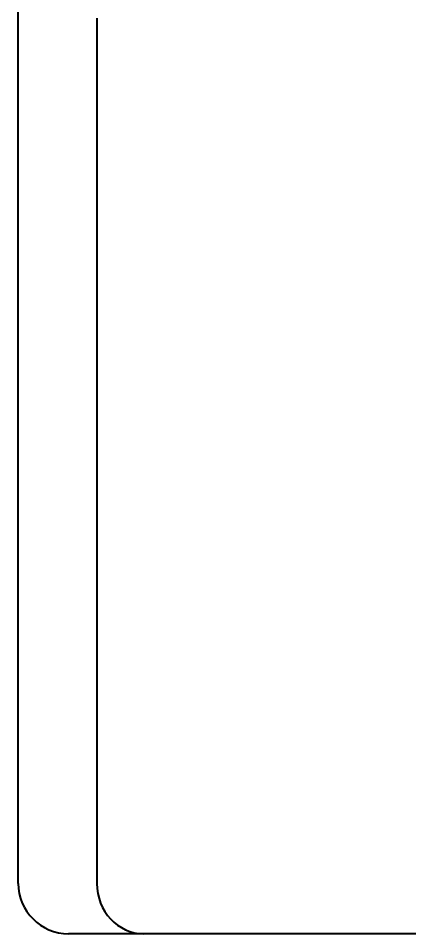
# Model space of a CAD drawing. Header units: millimetres. Extents: x 0 to 51860, y 0 to 5940.
# Drawn here: x 1346.51 to 1362.1, y 1709.75 to 1746.21 of the extents above; entities that cross this region are included whole.
import ezdxf

# ---------------------------------------------------------------- set-up
doc = ezdxf.new("R2010")
doc.units = ezdxf.units.MM
doc.header["$LTSCALE"] = 10
doc.layers.add('가시적인 것(ISO)', color=3, linetype='Continuous', lineweight=40)

msp = doc.modelspace()

# ---------------------------------------------------------------- linework, layer by layer
at = {"layer": '가시적인 것(ISO)'}
for p, q in [((1346.5147, 1711.7463), (1346.5147, 1775.3727)), ((1349.646, 1746.2053), (1349.646, 1711.7463)), ((1351.5085, 1709.7463), (1348.5147, 1709.7463)), ((1426.3598, 1709.7463), (1351.5085, 1709.7463))]:
    msp.add_line(p, q, dxfattribs=at)
msp.add_arc((1348.5147, 1711.7463), 2, 180, 270, dxfattribs=at)
msp.add_ellipse((1351.5085, 1711.7463), major_axis=(-0.0002, -2), ratio=0.9312264, start_param=4.7125178, end_param=6.2832961, dxfattribs=at)

doc.saveas('drawing.dxf')
